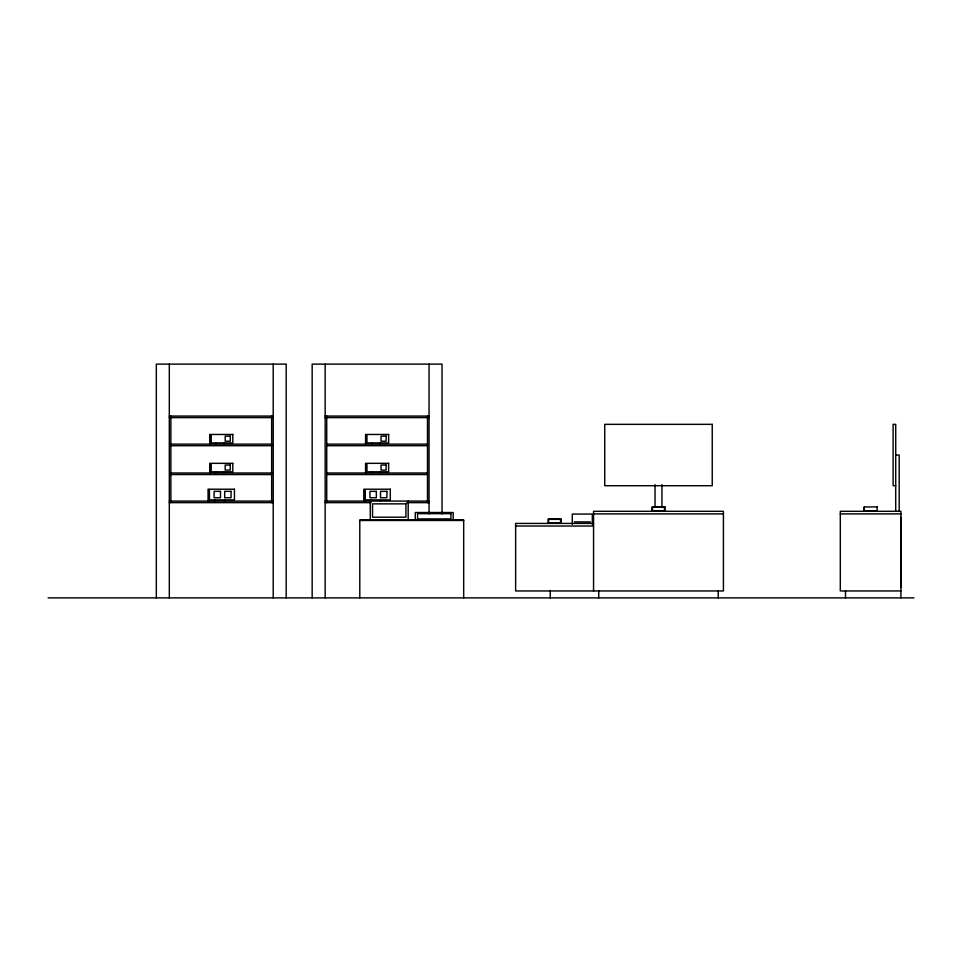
<?xml version="1.0" encoding="UTF-8"?>
<svg xmlns="http://www.w3.org/2000/svg" width="962" height="962" viewBox="0 0 962 962"><rect width="100%" height="100%" fill="white"/><g stroke="black" fill="none" stroke-linecap="round" stroke-linejoin="round"><path stroke-width="1.44" d="M169.312 416.065L273.208 416.065M325.156 416.065L429.052 416.065M169.312 417.628L273.208 417.628M325.156 417.628L429.052 417.628M170.875 444.143L271.645 444.143M326.719 444.143L427.489 444.143M170.875 445.707L271.645 445.707M326.719 445.707L427.489 445.707M895.718 455.026L899.181 455.026L899.181 511.303M170.875 473.003L271.645 473.003M326.719 473.003L427.489 473.003M170.875 474.567L271.645 474.567M326.719 474.567L427.489 474.567M895.718 485.714L893.121 485.714L893.121 424.338L895.718 424.338L895.718 511.303M169.312 501.082L273.208 501.082M325.156 501.082L429.052 501.082M169.312 502.645L273.208 502.645M325.156 502.645L371.164 502.645M406.794 502.645L429.052 502.645M864.116 507.239L864.225 510.69M593.554 513.9L723.424 513.9M840.307 513.9L900.913 513.9M900.913 517.364L900.913 587.493M359.788 520.478L463.684 520.478M574.278 521.897L590.319 521.897M593.554 523.424L515.632 523.424L515.632 590.957L723.424 590.957L723.424 511.303L593.554 511.303L593.554 590.957M515.632 526.022L593.554 526.022M900.913 590.957L840.307 590.957L840.307 511.303L900.913 511.303L900.913 597.883M48.1 597.883L913.9 597.883M845.502 590.957L845.502 597.883M718.229 590.957L718.229 597.883M661.952 484.644L661.952 506.866M655.026 484.644L655.026 506.866M598.749 590.957L598.749 597.883M592.327 524.302L592.327 514.069L572.27 514.069L572.27 524.302M550.264 590.464L550.264 597.883M463.684 597.883L463.684 519.961L359.788 519.961L359.788 597.883M453.21 520.045L453.21 512.518L415.283 512.518L415.283 520.045M442.039 513.973L442.039 364.117L312.169 364.117L312.169 597.883M429.052 364.117L429.052 513.973M427.489 416.065L427.489 502.645M408.189 500.998L408.189 520.045M380.399 499.879L380.399 501.082M379.99 442.929L379.99 444.143M379.99 471.801L379.99 473.003M371.909 442.929L371.909 444.143M371.909 471.801L371.909 473.003M371.164 499.879L371.164 501.082M370.262 500.998L370.262 520.045M366.245 444.143L366.245 434.463L365.56 434.463L365.56 444.143M366.245 473.003L366.245 463.335L365.56 463.335L365.56 473.003M364.598 501.082L364.598 489.213L363.913 489.213L363.913 501.082M326.719 416.065L326.719 502.645M325.156 364.117L325.156 597.883M286.195 597.883L286.195 364.117L156.325 364.117L156.325 597.883M273.208 364.117L273.208 597.883M271.645 416.065L271.645 502.645M224.555 499.879L224.555 501.082M224.146 442.929L224.146 444.143M224.146 471.801L224.146 473.003M216.065 442.929L216.065 444.143M216.065 471.801L216.065 473.003M215.32 499.879L215.32 501.082M210.401 444.143L210.401 434.463L209.716 434.463L209.716 444.143M210.401 473.003L210.401 463.335L209.716 463.335L209.716 473.003M208.754 501.082L208.754 489.213L208.069 489.213L208.069 501.082M170.875 416.065L170.875 502.645M169.312 364.117L169.312 597.883M712.241 424.338L604.737 424.338L604.737 485.714L712.241 485.714L712.241 424.338M232.804 434.463L211.099 434.463L211.099 442.929L232.804 442.929L232.804 434.463M388.648 434.463L366.943 434.463L366.943 442.929L388.648 442.929L388.648 434.463M230.267 436.159L225.192 436.159L225.192 441.233L230.267 441.233L230.267 436.159M386.111 436.159L381.036 436.159L381.036 441.233L386.111 441.233L386.111 436.159M232.804 463.335L211.099 463.335L211.099 471.801L232.804 471.801L232.804 463.335M388.648 463.335L366.943 463.335L366.943 471.801L388.648 471.801L388.648 463.335M230.267 465.031L225.192 465.031L225.192 470.105L230.267 470.105L230.267 465.031M386.111 465.031L381.036 465.031L381.036 470.105L386.111 470.105L386.111 465.031M234.451 489.213L209.451 489.213L209.451 499.879L234.451 499.879L234.451 489.213M390.295 489.213L365.295 489.213L365.295 499.879L390.295 499.879L390.295 489.213M220.502 491.341L214.105 491.341L214.105 497.739L220.502 497.739L220.502 491.341M231.06 491.341L224.663 491.341L224.663 497.739L231.06 497.739L231.06 491.341M376.346 491.341L369.949 491.341L369.949 497.739L376.346 497.739L376.346 491.341M386.904 491.341L380.507 491.341L380.507 497.739L386.904 497.739L386.904 491.341M405.916 503.86L372.534 503.86L372.534 517.195L405.916 517.195L405.916 503.86M664.982 506.926L651.995 506.926L651.995 511.038L664.982 511.038L664.982 506.926M877.103 506.926L864.225 506.926L864.225 511.038L877.103 511.038L877.103 506.926M664.465 507.239L652.513 507.239L652.513 510.69L664.465 510.69L664.465 507.239M450.937 513.648L417.556 513.648L417.556 518.915L450.937 518.915L450.937 513.648M561.087 519.047L548.099 519.047L548.099 523.16L561.087 523.16L561.087 519.047M560.569 519.36L548.617 519.36L548.617 522.811L560.569 522.811L560.569 519.36"/></g></svg>
